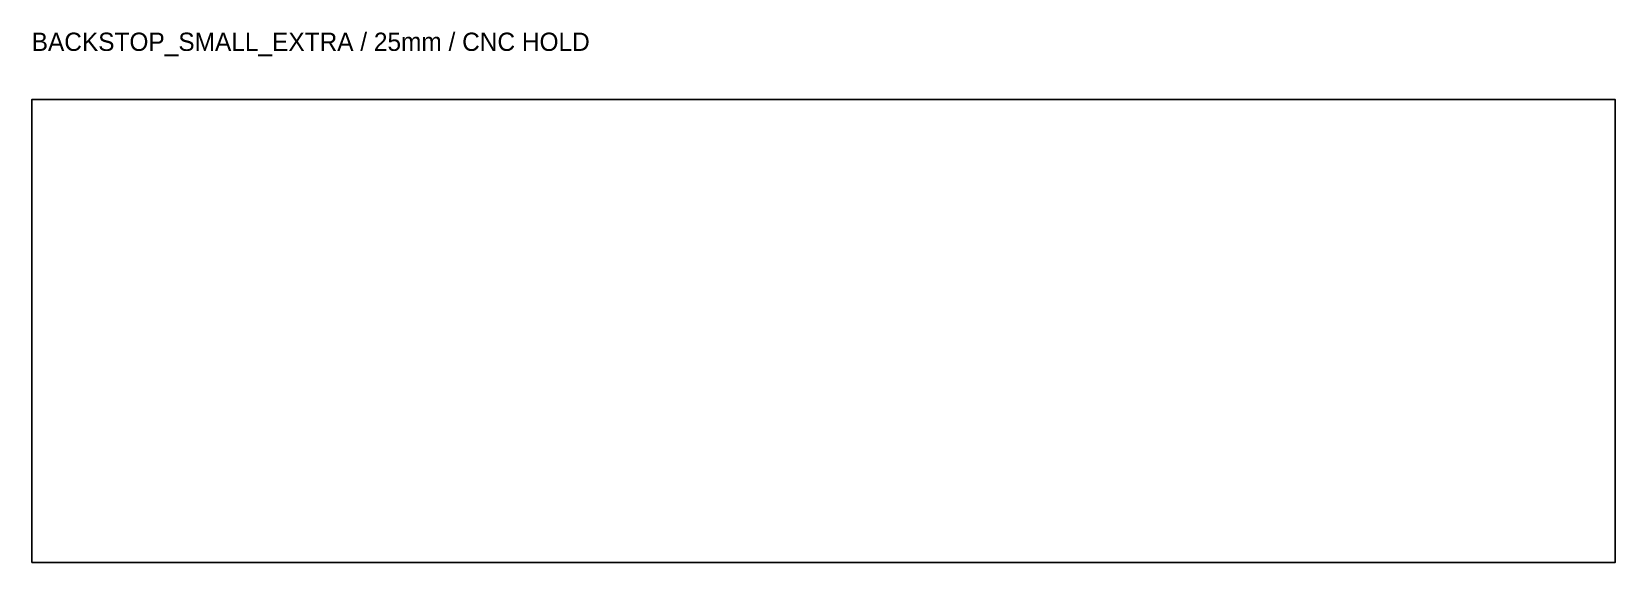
# Model space of a CAD drawing. Header units: millimetres. Extents: x 0 to 260, y 0 to 87.
import ezdxf

# ---------------------------------------------------------------- set-up
doc = ezdxf.new("R2010")
doc.units = ezdxf.units.MM
doc.layers.add('CUT_OUTER', color=7, linetype='Continuous')
doc.layers.add('INFO_NO_CUT', color=8, linetype='Continuous')

msp = doc.modelspace()

# ---------------------------------------------------------------- linework, layer by layer
at = {"layer": 'CUT_OUTER'}
msp.add_lwpolyline([(0, 0), (260, 0), (260, 76), (0, 76)], close=True, dxfattribs=at)

# ---------------------------------------------------------------- texts
at = {"layer": 'INFO_NO_CUT'}
msp.add_text('BACKSTOP_SMALL_EXTRA / 25mm / CNC HOLD', height=3, dxfattribs=at).set_placement((0, 84))

doc.saveas('drawing.dxf')
